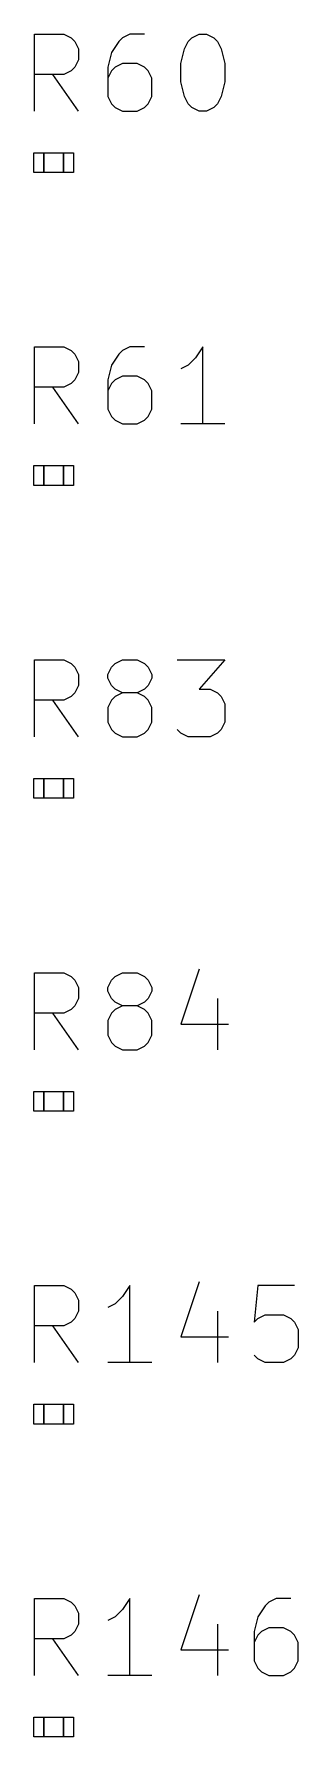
# Model space of a CAD drawing. Header units: millimetres. Extents: x -1 to 260, y -56 to 300.
# Drawn here: x -0.2 to 3.82, y -56.2 to -30.35 of the extents above; entities that cross this region are included whole.
import ezdxf

# ---------------------------------------------------------------- set-up
doc = ezdxf.new("R2010")
doc.units = ezdxf.units.MM
doc.layers.add('F.Fab', color=9, linetype='CONTINUOUS', true_color=0xafafaf)
doc.layers.add('F.Silkscreen', color=41, linetype='CONTINUOUS', true_color=0xf2eda1)

msp = doc.modelspace()

# ---------------------------------------------------------------- linework, layer by layer
at = {"layer": 'F.Fab', "linetype": 'CONTINUOUS'}
for p, q in [((-0.2, -32.45), (-0.2, -32.15)), ((-0.2, -32.15), (-0.05, -32.15)), ((-0.05, -32.15), (-0.05, -32.45)), ((0.25, -32.45), (0.25, -32.15)), ((0.25, -32.15), (0.4, -32.15)), ((0.4, -32.15), (0.4, -32.45)), ((-0.05, -32.45), (-0.2, -32.45)), ((0.4, -32.45), (0.25, -32.45)), ((-0.2, -37.2), (-0.2, -36.9)), ((-0.2, -36.9), (-0.05, -36.9)), ((-0.05, -36.9), (-0.05, -37.2)), ((0.25, -37.2), (0.25, -36.9)), ((0.25, -36.9), (0.4, -36.9)), ((0.4, -36.9), (0.4, -37.2)), ((-0.05, -37.2), (-0.2, -37.2)), ((0.4, -37.2), (0.25, -37.2)), ((-0.2, -41.95), (-0.2, -41.65)), ((-0.2, -41.65), (-0.05, -41.65)), ((-0.05, -41.65), (-0.05, -41.95)), ((0.25, -41.95), (0.25, -41.65)), ((0.25, -41.65), (0.4, -41.65)), ((0.4, -41.65), (0.4, -41.95)), ((-0.05, -41.95), (-0.2, -41.95)), ((0.4, -41.95), (0.25, -41.95)), ((-0.2, -46.7), (-0.2, -46.4)), ((-0.2, -46.4), (-0.05, -46.4)), ((-0.05, -46.4), (-0.05, -46.7)), ((0.25, -46.7), (0.25, -46.4)), ((0.25, -46.4), (0.4, -46.4)), ((0.4, -46.4), (0.4, -46.7)), ((-0.05, -46.7), (-0.2, -46.7)), ((0.4, -46.7), (0.25, -46.7)), ((-0.2, -51.45), (-0.2, -51.15)), ((-0.2, -51.15), (-0.05, -51.15)), ((-0.05, -51.15), (-0.05, -51.45)), ((0.25, -51.45), (0.25, -51.15)), ((0.25, -51.15), (0.4, -51.15)), ((0.4, -51.15), (0.4, -51.45)), ((-0.05, -51.45), (-0.2, -51.45)), ((0.4, -51.45), (0.25, -51.45)), ((-0.2, -56.2), (-0.2, -55.9)), ((-0.2, -55.9), (-0.05, -55.9)), ((-0.05, -55.9), (-0.05, -56.2)), ((0.25, -56.2), (0.25, -55.9)), ((0.25, -55.9), (0.4, -55.9)), ((0.4, -55.9), (0.4, -56.2)), ((-0.05, -56.2), (-0.2, -56.2)), ((0.4, -56.2), (0.25, -56.2))]:
    msp.add_line(p, q, dxfattribs=at)
at = {"layer": 'F.Silkscreen', "linetype": 'CONTINUOUS'}
for p, q in [((-0.189967, -31.516726), (-0.189967, -30.348326)), ((-0.189967, -30.348326), (0.255137, -30.348326)), ((0.255137, -30.348326), (0.366413, -30.403964)), ((0.366413, -30.403964), (0.422051, -30.459602)), ((0.422051, -30.459602), (0.477689, -30.570878)), ((1.089708, -30.459602), (0.978432, -30.626516)), ((1.145346, -30.403964), (1.089708, -30.459602)), ((1.256622, -30.348326), (1.145346, -30.403964)), ((1.479175, -30.348326), (1.256622, -30.348326)), ((2.091194, -30.570878), (2.146832, -30.459602)), ((2.146832, -30.459602), (2.20247, -30.403964)), ((2.20247, -30.403964), (2.313746, -30.348326)), ((2.313746, -30.348326), (2.425023, -30.348326)), ((2.425023, -30.348326), (2.536299, -30.403964)), ((2.536299, -30.403964), (2.591937, -30.459602)), ((2.591937, -30.459602), (2.647575, -30.570878)), ((0.477689, -30.737792), (0.422051, -30.849068)), ((0.477689, -30.570878), (0.477689, -30.737792)), ((0.978432, -30.626516), (0.922794, -30.849068)), ((2.035556, -30.79343), (2.091194, -30.570878)), ((2.647575, -30.570878), (2.703213, -30.79343)), ((0.255137, -30.960345), (-0.189967, -30.960345)), ((0.477689, -31.516726), (0.088222, -30.960345)), ((0.366413, -30.904707), (0.255137, -30.960345)), ((0.422051, -30.849068), (0.366413, -30.904707)), ((0.922794, -30.849068), (0.922794, -31.294173)), ((0.978432, -30.904707), (0.922794, -31.015983)), ((1.03407, -30.849068), (0.978432, -30.904707)), ((1.145346, -30.79343), (1.03407, -30.849068)), ((1.367899, -30.79343), (1.145346, -30.79343)), ((1.479175, -30.849068), (1.367899, -30.79343)), ((1.534813, -30.904707), (1.479175, -30.849068)), ((1.590451, -31.015983), (1.534813, -30.904707)), ((1.590451, -31.294173), (1.590451, -31.015983)), ((2.035556, -31.071621), (2.035556, -30.79343)), ((2.703213, -30.79343), (2.703213, -31.071621)), ((2.091194, -31.294173), (2.035556, -31.071621)), ((2.703213, -31.071621), (2.647575, -31.294173)), ((0.922794, -31.294173), (0.978432, -31.405449)), ((0.978432, -31.405449), (1.03407, -31.461088)), ((1.03407, -31.461088), (1.145346, -31.516726)), ((1.145346, -31.516726), (1.367899, -31.516726)), ((1.367899, -31.516726), (1.479175, -31.461088)), ((1.479175, -31.461088), (1.534813, -31.405449)), ((1.534813, -31.405449), (1.590451, -31.294173)), ((2.146832, -31.405449), (2.091194, -31.294173)), ((2.20247, -31.461088), (2.146832, -31.405449)), ((2.313746, -31.516726), (2.20247, -31.461088)), ((2.425023, -31.516726), (2.313746, -31.516726)), ((2.536299, -31.461088), (2.425023, -31.516726)), ((2.591937, -31.405449), (2.536299, -31.461088)), ((2.647575, -31.294173), (2.591937, -31.405449)), ((-0.05, -32.45), (-0.05, -32.15)), ((-0.05, -32.15), (0.25, -32.15)), ((0.25, -32.15), (0.25, -32.45)), ((0.25, -32.45), (-0.05, -32.45)), ((-0.189967, -36.266726), (-0.189967, -35.098326)), ((-0.189967, -35.098326), (0.255137, -35.098326)), ((0.255137, -35.098326), (0.366413, -35.153964)), ((0.366413, -35.153964), (0.422051, -35.209602)), ((1.145346, -35.153964), (1.089708, -35.209602)), ((1.256622, -35.098326), (1.145346, -35.153964)), ((1.479175, -35.098326), (1.256622, -35.098326)), ((2.369384, -35.098326), (2.258108, -35.26524)), ((2.369384, -36.266726), (2.369384, -35.098326)), ((0.422051, -35.209602), (0.477689, -35.320878)), ((0.477689, -35.320878), (0.477689, -35.487792)), ((0.978432, -35.376516), (0.922794, -35.599068)), ((1.089708, -35.209602), (0.978432, -35.376516)), ((2.146832, -35.376516), (2.035556, -35.432154)), ((2.258108, -35.26524), (2.146832, -35.376516)), ((0.366413, -35.654707), (0.255137, -35.710345)), ((0.422051, -35.599068), (0.366413, -35.654707)), ((0.477689, -35.487792), (0.422051, -35.599068)), ((0.922794, -35.599068), (0.922794, -36.044173)), ((0.978432, -35.654707), (0.922794, -35.765983)), ((1.03407, -35.599068), (0.978432, -35.654707)), ((1.145346, -35.54343), (1.03407, -35.599068)), ((1.367899, -35.54343), (1.145346, -35.54343)), ((1.479175, -35.599068), (1.367899, -35.54343)), ((1.534813, -35.654707), (1.479175, -35.599068)), ((1.590451, -35.765983), (1.534813, -35.654707)), ((0.255137, -35.710345), (-0.189967, -35.710345)), ((0.477689, -36.266726), (0.088222, -35.710345)), ((1.590451, -36.044173), (1.590451, -35.765983)), ((0.922794, -36.044173), (0.978432, -36.155449)), ((0.978432, -36.155449), (1.03407, -36.211088)), ((1.479175, -36.211088), (1.534813, -36.155449)), ((1.534813, -36.155449), (1.590451, -36.044173)), ((1.03407, -36.211088), (1.145346, -36.266726)), ((1.145346, -36.266726), (1.367899, -36.266726)), ((1.367899, -36.266726), (1.479175, -36.211088)), ((2.703213, -36.266726), (2.035556, -36.266726)), ((-0.05, -37.2), (-0.05, -36.9)), ((-0.05, -36.9), (0.25, -36.9)), ((0.25, -36.9), (0.25, -37.2)), ((0.25, -37.2), (-0.05, -37.2)), ((-0.189967, -41.016726), (-0.189967, -39.848326)), ((-0.189967, -39.848326), (0.255137, -39.848326)), ((0.255137, -39.848326), (0.366413, -39.903964)), ((0.366413, -39.903964), (0.422051, -39.959602)), ((0.422051, -39.959602), (0.477689, -40.070878)), ((0.922794, -40.070878), (0.978432, -39.959602)), ((0.978432, -39.959602), (1.03407, -39.903964)), ((1.03407, -39.903964), (1.145346, -39.848326)), ((1.145346, -39.848326), (1.367899, -39.848326)), ((1.367899, -39.848326), (1.479175, -39.903964)), ((1.479175, -39.903964), (1.534813, -39.959602)), ((1.534813, -39.959602), (1.590451, -40.070878)), ((1.979918, -39.848326), (2.703213, -39.848326)), ((2.703213, -39.848326), (2.313746, -40.29343)), ((0.477689, -40.237792), (0.422051, -40.349068)), ((0.477689, -40.070878), (0.477689, -40.237792)), ((0.922794, -40.126516), (0.922794, -40.070878)), ((0.978432, -40.237792), (0.922794, -40.126516)), ((1.03407, -40.29343), (0.978432, -40.237792)), ((1.145346, -40.349068), (1.03407, -40.29343)), ((1.479175, -40.29343), (1.367899, -40.349068)), ((1.534813, -40.237792), (1.479175, -40.29343)), ((1.590451, -40.126516), (1.534813, -40.237792)), ((1.590451, -40.070878), (1.590451, -40.126516)), ((2.313746, -40.29343), (2.480661, -40.29343)), ((2.480661, -40.29343), (2.591937, -40.349068)), ((0.255137, -40.460345), (-0.189967, -40.460345)), ((0.477689, -41.016726), (0.088222, -40.460345)), ((0.366413, -40.404707), (0.255137, -40.460345)), ((0.422051, -40.349068), (0.366413, -40.404707)), ((0.978432, -40.460345), (0.922794, -40.571621)), ((0.922794, -40.571621), (0.922794, -40.794173)), ((1.03407, -40.404707), (0.978432, -40.460345)), ((1.145346, -40.349068), (1.03407, -40.404707)), ((1.367899, -40.349068), (1.145346, -40.349068)), ((1.479175, -40.404707), (1.367899, -40.349068)), ((1.534813, -40.460345), (1.479175, -40.404707)), ((1.590451, -40.571621), (1.534813, -40.460345)), ((1.590451, -40.794173), (1.590451, -40.571621)), ((2.591937, -40.349068), (2.647575, -40.404707)), ((2.647575, -40.404707), (2.703213, -40.515983)), ((2.703213, -40.515983), (2.703213, -40.794173)), ((0.922794, -40.794173), (0.978432, -40.905449)), ((1.534813, -40.905449), (1.590451, -40.794173)), ((2.703213, -40.794173), (2.647575, -40.905449)), ((0.978432, -40.905449), (1.03407, -40.961088)), ((1.03407, -40.961088), (1.145346, -41.016726)), ((1.145346, -41.016726), (1.367899, -41.016726)), ((1.367899, -41.016726), (1.479175, -40.961088)), ((1.479175, -40.961088), (1.534813, -40.905449)), ((2.035556, -40.961088), (1.979918, -40.905449)), ((2.146832, -41.016726), (2.035556, -40.961088)), ((2.480661, -41.016726), (2.146832, -41.016726)), ((2.591937, -40.961088), (2.480661, -41.016726)), ((2.647575, -40.905449), (2.591937, -40.961088)), ((-0.05, -41.95), (-0.05, -41.65)), ((-0.05, -41.65), (0.25, -41.65)), ((0.25, -41.65), (0.25, -41.95)), ((0.25, -41.95), (-0.05, -41.95)), ((-0.189967, -45.766726), (-0.189967, -44.598326)), ((-0.189967, -44.598326), (0.255137, -44.598326)), ((0.255137, -44.598326), (0.366413, -44.653964)), ((0.366413, -44.653964), (0.422051, -44.709602)), ((0.422051, -44.709602), (0.477689, -44.820878)), ((0.922794, -44.820878), (0.978432, -44.709602)), ((0.978432, -44.709602), (1.03407, -44.653964)), ((1.03407, -44.653964), (1.145346, -44.598326)), ((1.145346, -44.598326), (1.367899, -44.598326)), ((1.367899, -44.598326), (1.479175, -44.653964)), ((1.479175, -44.653964), (1.534813, -44.709602)), ((1.534813, -44.709602), (1.590451, -44.820878)), ((2.313746, -44.542688), (2.035556, -45.377259)), ((0.477689, -44.820878), (0.477689, -44.987792)), ((0.922794, -44.876516), (0.922794, -44.820878)), ((0.978432, -44.987792), (0.922794, -44.876516)), ((1.590451, -44.876516), (1.534813, -44.987792)), ((1.590451, -44.820878), (1.590451, -44.876516)), ((0.255137, -45.210345), (-0.189967, -45.210345)), ((0.477689, -45.766726), (0.088222, -45.210345)), ((0.366413, -45.154707), (0.255137, -45.210345)), ((0.422051, -45.099068), (0.366413, -45.154707)), ((0.477689, -44.987792), (0.422051, -45.099068)), ((0.978432, -45.210345), (0.922794, -45.321621)), ((1.03407, -45.04343), (0.978432, -44.987792)), ((1.03407, -45.154707), (0.978432, -45.210345)), ((1.145346, -45.099068), (1.03407, -45.04343)), ((1.145346, -45.099068), (1.03407, -45.154707)), ((1.367899, -45.099068), (1.145346, -45.099068)), ((1.479175, -45.04343), (1.367899, -45.099068)), ((1.479175, -45.154707), (1.367899, -45.099068)), ((1.534813, -44.987792), (1.479175, -45.04343)), ((1.534813, -45.210345), (1.479175, -45.154707)), ((1.590451, -45.321621), (1.534813, -45.210345)), ((2.591937, -44.987792), (2.591937, -45.766726)), ((0.922794, -45.321621), (0.922794, -45.544173)), ((1.590451, -45.544173), (1.590451, -45.321621)), ((2.035556, -45.377259), (2.758851, -45.377259)), ((0.922794, -45.544173), (0.978432, -45.655449)), ((0.978432, -45.655449), (1.03407, -45.711088)), ((1.03407, -45.711088), (1.145346, -45.766726)), ((1.367899, -45.766726), (1.479175, -45.711088)), ((1.479175, -45.711088), (1.534813, -45.655449)), ((1.534813, -45.655449), (1.590451, -45.544173)), ((1.145346, -45.766726), (1.367899, -45.766726)), ((-0.05, -46.7), (-0.05, -46.4)), ((-0.05, -46.4), (0.25, -46.4)), ((0.25, -46.4), (0.25, -46.7)), ((0.25, -46.7), (-0.05, -46.7)), ((-0.189967, -50.516726), (-0.189967, -49.348326)), ((-0.189967, -49.348326), (0.255137, -49.348326)), ((0.255137, -49.348326), (0.366413, -49.403964)), ((1.256622, -49.348326), (1.145346, -49.51524)), ((1.256622, -50.516726), (1.256622, -49.348326)), ((2.313746, -49.292688), (2.035556, -50.127259)), ((3.203956, -49.348326), (3.148318, -49.904707)), ((3.760337, -49.348326), (3.203956, -49.348326)), ((0.366413, -49.403964), (0.422051, -49.459602)), ((0.422051, -49.459602), (0.477689, -49.570878)), ((0.477689, -49.570878), (0.477689, -49.737792)), ((1.03407, -49.626516), (0.922794, -49.682154)), ((1.145346, -49.51524), (1.03407, -49.626516)), ((0.422051, -49.849068), (0.366413, -49.904707)), ((0.477689, -49.737792), (0.422051, -49.849068)), ((2.591937, -49.737792), (2.591937, -50.516726)), ((3.148318, -49.904707), (3.203956, -49.849068)), ((3.203956, -49.849068), (3.315232, -49.79343)), ((3.315232, -49.79343), (3.593423, -49.79343)), ((3.593423, -49.79343), (3.704699, -49.849068)), ((3.704699, -49.849068), (3.760337, -49.904707)), ((0.255137, -49.960345), (-0.189967, -49.960345)), ((0.477689, -50.516726), (0.088222, -49.960345)), ((0.366413, -49.904707), (0.255137, -49.960345)), ((2.035556, -50.127259), (2.758851, -50.127259)), ((3.760337, -49.904707), (3.815975, -50.015983)), ((3.815975, -50.015983), (3.815975, -50.294173)), ((3.203956, -50.461088), (3.148318, -50.405449)), ((3.760337, -50.405449), (3.704699, -50.461088)), ((3.815975, -50.294173), (3.760337, -50.405449)), ((1.590451, -50.516726), (0.922794, -50.516726)), ((3.315232, -50.516726), (3.203956, -50.461088)), ((3.593423, -50.516726), (3.315232, -50.516726)), ((3.704699, -50.461088), (3.593423, -50.516726)), ((-0.05, -51.45), (-0.05, -51.15)), ((-0.05, -51.15), (0.25, -51.15)), ((0.25, -51.15), (0.25, -51.45)), ((0.25, -51.45), (-0.05, -51.45)), ((-0.189967, -55.266726), (-0.189967, -54.098326)), ((-0.189967, -54.098326), (0.255137, -54.098326)), ((0.255137, -54.098326), (0.366413, -54.153964)), ((0.366413, -54.153964), (0.422051, -54.209602)), ((0.422051, -54.209602), (0.477689, -54.320878)), ((1.145346, -54.26524), (1.03407, -54.376516)), ((1.256622, -54.098326), (1.145346, -54.26524)), ((1.256622, -55.266726), (1.256622, -54.098326)), ((2.313746, -54.042688), (2.035556, -54.877259)), ((3.315232, -54.209602), (3.203956, -54.376516)), ((3.37087, -54.153964), (3.315232, -54.209602)), ((3.482146, -54.098326), (3.37087, -54.153964)), ((3.704699, -54.098326), (3.482146, -54.098326)), ((0.477689, -54.487792), (0.422051, -54.599068)), ((0.477689, -54.320878), (0.477689, -54.487792)), ((1.03407, -54.376516), (0.922794, -54.432154)), ((2.591937, -54.487792), (2.591937, -55.266726)), ((3.203956, -54.376516), (3.148318, -54.599068)), ((3.37087, -54.54343), (3.259594, -54.599068)), ((3.593423, -54.54343), (3.37087, -54.54343)), ((3.704699, -54.599068), (3.593423, -54.54343)), ((0.255137, -54.710345), (-0.189967, -54.710345)), ((0.477689, -55.266726), (0.088222, -54.710345)), ((0.366413, -54.654707), (0.255137, -54.710345)), ((0.422051, -54.599068), (0.366413, -54.654707)), ((3.148318, -54.599068), (3.148318, -55.044173)), ((3.203956, -54.654707), (3.148318, -54.765983)), ((3.259594, -54.599068), (3.203956, -54.654707)), ((3.760337, -54.654707), (3.704699, -54.599068)), ((3.815975, -54.765983), (3.760337, -54.654707)), ((3.815975, -55.044173), (3.815975, -54.765983)), ((2.035556, -54.877259), (2.758851, -54.877259)), ((3.148318, -55.044173), (3.203956, -55.155449)), ((3.760337, -55.155449), (3.815975, -55.044173)), ((1.590451, -55.266726), (0.922794, -55.266726)), ((3.203956, -55.155449), (3.259594, -55.211088)), ((3.259594, -55.211088), (3.37087, -55.266726)), ((3.37087, -55.266726), (3.593423, -55.266726)), ((3.593423, -55.266726), (3.704699, -55.211088)), ((3.704699, -55.211088), (3.760337, -55.155449)), ((-0.05, -56.2), (-0.05, -55.9)), ((-0.05, -55.9), (0.25, -55.9)), ((0.25, -55.9), (0.25, -56.2)), ((0.25, -56.2), (-0.05, -56.2))]:
    msp.add_line(p, q, dxfattribs=at)

doc.saveas('drawing.dxf')
